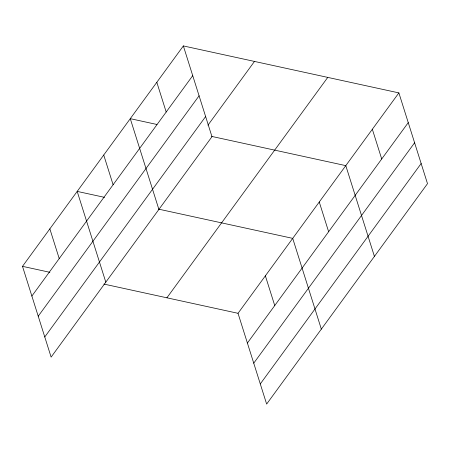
<?xml version="1.0" encoding="UTF-8"?>
<svg xmlns="http://www.w3.org/2000/svg" width="450" height="450" viewBox="0 0 450 450"><rect width="100%" height="100%" fill="white"/><g stroke="black" fill="none" stroke-linecap="round" stroke-linejoin="round"><path stroke-width="0.67" d="M183.358 45.928L211.978 136.693L51.12 357.103L22.5 266.338L183.358 45.928L398.88 92.897L427.5 183.662L266.642 404.072L238.022 313.307L398.88 92.897M31.871 296.061L192.729 75.651M38.222 316.204L199.08 95.794M44.769 336.96L205.627 116.55M207.934 125.212L254.481 61.425M166.899 297.804L327.757 77.394M247.393 343.029L408.251 122.619M253.744 363.173L414.602 142.763M260.291 383.929L421.149 163.519M156.949 124.476L130.275 118.665L158.895 209.43M211.669 136.401L345.797 165.634L374.417 256.399M104.546 197.359L77.192 191.396L105.812 282.167M158.586 209.138L292.714 238.365L321.334 329.13M22.5 266.338L49.854 272.301M103.894 284.074L238.022 313.307M372.341 129.263L381.713 158.985M319.258 201.999L328.629 231.722M265.371 275.839L274.742 305.561M156.819 82.294L166.191 112.016M103.736 155.031L113.108 184.753M49.849 228.87L59.22 258.593"/></g></svg>
